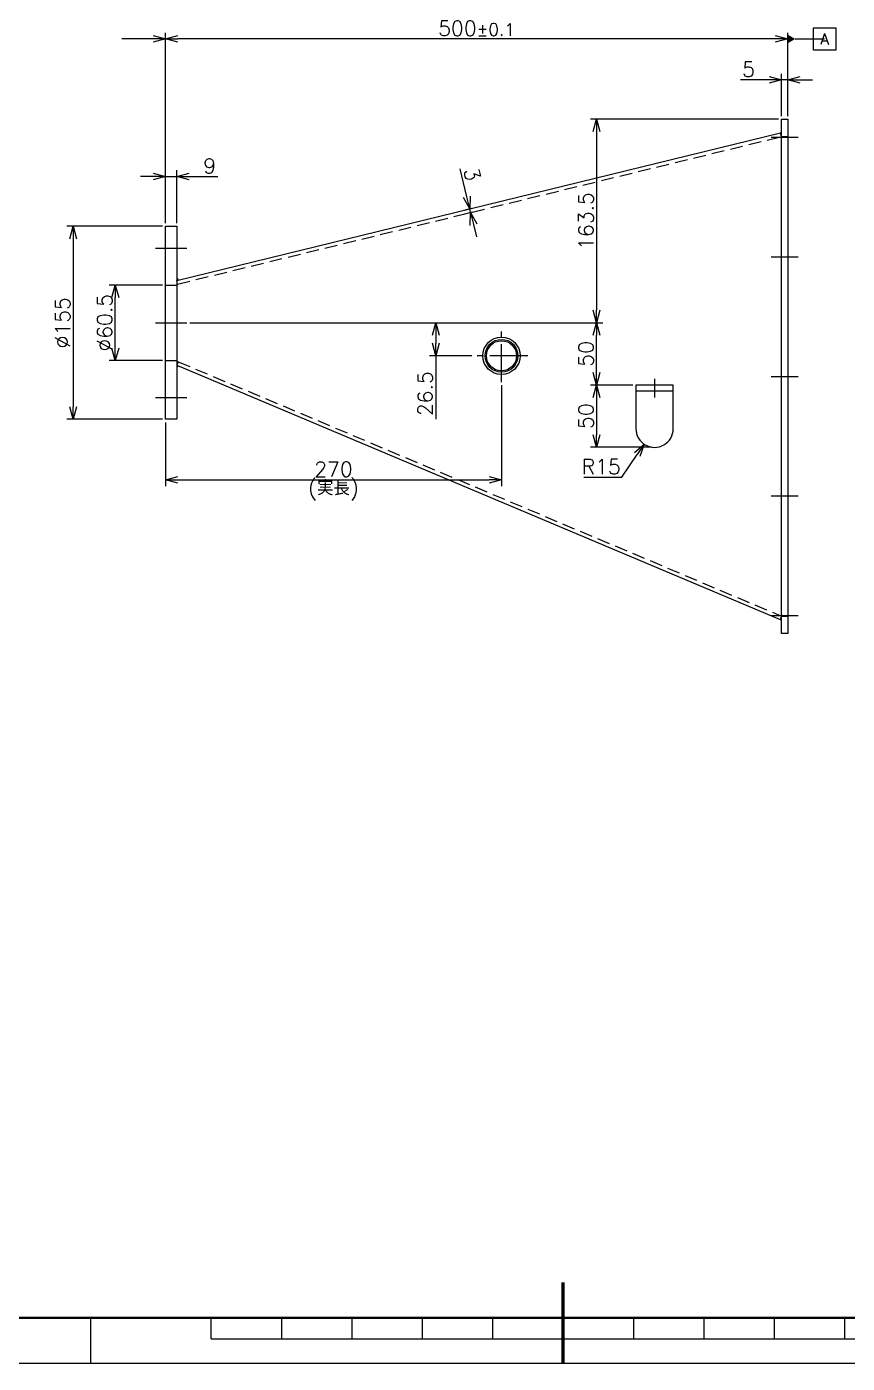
# Model space of a CAD drawing. Header units: millimetres. Extents: x -7 to 4834, y -34 to 1682.
# Drawn here: x 3264 to 3923, y 27 to 1100 of the extents above; entities that cross this region are included whole.
import ezdxf
from ezdxf import colors
from ezdxf.entities.mleader import LeaderData, LeaderLine
from ezdxf.enums import TextEntityAlignment as Align
from ezdxf.math import Vec2, Vec3

# ---------------------------------------------------------------- set-up
doc = ezdxf.new("R2010")
doc.units = ezdxf.units.MM
doc.header["$LTSCALE"] = 1.6
doc.header["$PDMODE"] = 99
doc.header["$PDSIZE"] = 1
doc.linetypes.add('CENTER2', pattern=[28.575, 19.05, -3.175, 3.175, -3.175])
doc.linetypes.add('HIDDEN', pattern=[9.525, 6.35, -3.175])
for name, color, linetype, lineweight in [('04_HIDDEN', 2, 'HIDDEN', 13), ('05_CENTER', 4, 'CENTER2', 13), ('08_DIM', 3, 'Continuous', 13), ('99_図枠', 7, 'Continuous', 40)]:
    doc.layers.add(name, color=color, linetype=linetype, lineweight=lineweight)
doc.styles.add('KSS_TXT', font='txt.shx', dxfattribs={"bigfont": 'extfont2.shx'})
doc.styles.get("Standard").update_dxf_attribs({"font": 'txt.shx', "bigfont": 'extfont2.shx'})
doc.dimstyles.new('KSS_DIM', dxfattribs={"dimscale": 4, "dimtxt": 3, "dimasz": 2.5, "dimexe": 1.25, "dimexo": 0.625, "dimtad": 1, "dimdsep": 46, "dimtxsty": 'KSS_TXT', "dimblk": 'OPEN30', "dimcen": 0, "dimazin": 2, "dimtfac": 0.75, "dimtmove": 0, "dimatfit": 3, "dimldrblk": 'OPEN30', "dimfxl": 1.25, "dimtolj": 1, "dimarcsym": 0})
doc.dimstyles.new('KSS_DIM$4', dxfattribs={"dimscale": 4, "dimtxt": 3, "dimasz": 2.5, "dimexe": 1.25, "dimexo": 0.625, "dimtad": 1, "dimtih": 1, "dimtoh": 1, "dimdsep": 46, "dimtxsty": 'KSS_TXT', "dimblk": 'OPEN30', "dimcen": 0, "dimse1": 1, "dimazin": 2, "dimtfac": 0.75, "dimtofl": 0, "dimtmove": 0, "dimatfit": 3, "dimldrblk": 'OPEN30', "dimfxl": 1.25, "dimtolj": 1, "dimarcsym": 0})

# ---------------------------------------------------------------- blocks, each defined once
blk = doc.blocks.new('A$C4DCA1887')
at = {"color": 0}
for radius in [15, 13.2, 12.1]:
    blk.add_circle((0, 0), radius, dxfattribs=at)
at = {"layer": '05_CENTER'}
for p, q in [((0, -21.2), (0, 21.2)), ((21.2, 0), (-21.2, 0))]:
    blk.add_line(p, q, dxfattribs=at)
blk = doc.blocks.new('A$C30B32F76')
at = {"color": 0}
blk.add_line((-15, -12), (-45, -12), dxfattribs=at)
blk.add_lwpolyline([(-15, -7), (-45, -7), (-45, -42, 1.000008), (-15, -42)], format="xyb", close=True, dxfattribs=at)
at = {"layer": '05_CENTER'}
blk.add_line((-30, -2), (-30, -17), dxfattribs=at)
blk = doc.blocks.new('_Open30')
at = {"color": 0, "linetype": 'ByBlock', "lineweight": -2}
for p, q in [((-1, 0.27), (0, 0)), ((0, 0), (-1, -0.27)), ((0, 0), (-1, 0))]:
    blk.add_line(p, q, dxfattribs=at)
blk = doc.blocks.new('*D320')
at = {"layer": '08_DIM', "color": 0, "lineweight": -2, "transparency": 16777216}
for p, q in [((3372.5, 892.6), (3329.7, 892.6)), ((3334.7, 842.1), (3334.7, 882.6)), ((3372.5, 832.1), (3329.7, 832.1))]:
    blk.add_line(p, q, dxfattribs=at)
at = {"layer": 'Defpoints', "color": 0, "transparency": 16777216}
for p in [(3334.7, 892.6), (3375, 892.6), (3375, 832.1)]:
    blk.add_point(p, dxfattribs=at)
at = {"layer": '08_DIM', "color": 0, "lineweight": -2, "transparency": 16777216, "xscale": 10, "yscale": 10, "zscale": 10}
for p, rotation in [((3334.7, 892.6), 90), ((3334.7, 832.1), 270)]:
    blk.add_blockref('_Open30', p, dxfattribs=dict(at, rotation=rotation))
at = {"layer": '08_DIM', "color": 0, "transparency": 16777216, "insert": (3326.2, 862.4), "char_height": 12, "attachment_point": 5, "rotation": 90, "style": 'KSS_TXT'}
blk.add_mtext('\\A1;%%C60.5', dxfattribs=at)
blk = doc.blocks.new('*D321')
at = {"layer": '08_DIM', "color": 0, "lineweight": -2, "transparency": 16777216}
for p, q in [((3372.5, 939.9), (3295.8, 939.9)), ((3300.8, 929.9), (3300.8, 794.9)), ((3372.5, 784.9), (3295.8, 784.9))]:
    blk.add_line(p, q, dxfattribs=at)
at = {"layer": 'Defpoints', "color": 0, "transparency": 16777216}
for p in [(3375, 939.9), (3300.8, 784.9), (3375, 784.9)]:
    blk.add_point(p, dxfattribs=at)
at = {"layer": '08_DIM', "color": 0, "lineweight": -2, "transparency": 16777216, "xscale": 10, "yscale": 10, "zscale": 10}
for p, rotation in [((3300.8, 939.9), 90), ((3300.8, 784.9), 270)]:
    blk.add_blockref('_Open30', p, dxfattribs=dict(at, rotation=rotation))
at = {"layer": '08_DIM', "color": 0, "transparency": 16777216, "insert": (3292.3, 862.4), "char_height": 12, "attachment_point": 5, "rotation": 90, "style": 'KSS_TXT'}
blk.add_mtext('\\A1;%%C155', dxfattribs=at)
blk = doc.blocks.new('*D322')
at = {"layer": '08_DIM', "color": 0, "lineweight": -2, "transparency": 16777216}
for p, q in [((3365, 979.8), (3355, 979.8)), ((3375, 942.4), (3375, 984.8)), ((3375, 979.8), (3384, 979.8)), ((3384, 942.4), (3384, 984.8)), ((3394, 979.8), (3417, 979.8))]:
    blk.add_line(p, q, dxfattribs=at)
at = {"layer": 'Defpoints', "color": 0, "transparency": 16777216}
for p in [(3384, 979.8), (3375, 939.9), (3384, 939.9)]:
    blk.add_point(p, dxfattribs=at)
at = {"layer": '08_DIM', "color": 0, "lineweight": -2, "transparency": 16777216, "xscale": 10, "yscale": 10, "zscale": 10}
blk.add_blockref('_Open30', (3375, 979.8), dxfattribs=at)
at = {"layer": '08_DIM', "color": 0, "lineweight": -2, "transparency": 16777216, "xscale": 10, "yscale": 10, "zscale": 10, "rotation": 180}
blk.add_blockref('_Open30', (3384, 979.8), dxfattribs=at)
at = {"layer": '08_DIM', "color": 0, "transparency": 16777216, "insert": (3410.5, 988.3), "char_height": 12, "attachment_point": 5, "style": 'KSS_TXT'}
blk.add_mtext('\\A1;9', dxfattribs=at)
blk = doc.blocks.new('*D323')
at = {"layer": '08_DIM', "color": 0, "lineweight": -2, "transparency": 16777216}
for p, q in [((3860, 1057.4), (3837, 1057.4)), ((3870, 1028.4), (3870, 1062.4)), ((3875, 1057.4), (3870, 1057.4)), ((3875, 1028.4), (3875, 1062.4)), ((3885, 1057.4), (3895, 1057.4))]:
    blk.add_line(p, q, dxfattribs=at)
at = {"layer": 'Defpoints', "color": 0, "transparency": 16777216}
for p in [(3870, 1057.4), (3870, 1025.9), (3875, 1025.9)]:
    blk.add_point(p, dxfattribs=at)
at = {"layer": '08_DIM', "color": 0, "lineweight": -2, "transparency": 16777216, "xscale": 10, "yscale": 10, "zscale": 10}
blk.add_blockref('_Open30', (3870, 1057.4), dxfattribs=at)
at = {"layer": '08_DIM', "color": 0, "lineweight": -2, "transparency": 16777216, "xscale": 10, "yscale": 10, "zscale": 10, "rotation": 180}
blk.add_blockref('_Open30', (3875, 1057.4), dxfattribs=at)
at = {"layer": '08_DIM', "color": 0, "transparency": 16777216, "insert": (3843.5, 1065.9), "char_height": 12, "attachment_point": 5, "style": 'KSS_TXT'}
blk.add_mtext('\\A1;5', dxfattribs=at)
blk = doc.blocks.new('*D324')
at = {"layer": '08_DIM', "color": 0, "lineweight": -2, "transparency": 16777216}
for p, q in [((3375, 942.4), (3375, 1095.3)), ((3875, 1028.4), (3875, 1095.3)), ((3865, 1090.3), (3385, 1090.3))]:
    blk.add_line(p, q, dxfattribs=at)
at = {"layer": 'Defpoints', "color": 0, "transparency": 16777216}
for p in [(3375, 1090.3), (3875, 1025.9), (3375, 939.9)]:
    blk.add_point(p, dxfattribs=at)
at = {"layer": '08_DIM', "color": 0, "lineweight": -2, "transparency": 16777216, "xscale": 10, "yscale": 10, "zscale": 10, "rotation": 180}
blk.add_blockref('_Open30', (3375, 1090.3), dxfattribs=at)
at = {"layer": '08_DIM', "color": 0, "lineweight": -2, "transparency": 16777216, "xscale": 10, "yscale": 10, "zscale": 10}
blk.add_blockref('_Open30', (3875, 1090.3), dxfattribs=at)
at = {"layer": '08_DIM', "color": 0, "transparency": 16777216, "insert": (3625, 1098.8), "char_height": 12, "attachment_point": 5, "style": 'KSS_TXT'}
blk.add_mtext('500{\\H10;±0.1}', dxfattribs=at)
blk = doc.blocks.new('*D325')
at = {"layer": '08_DIM', "color": 0, "lineweight": -2, "transparency": 16777216}
for p, q in [((3394.6, 862.4), (3597.2, 862.4)), ((3592.2, 852.4), (3592.2, 845.9)), ((3621.3, 835.9), (3587.2, 835.9)), ((3592.2, 835.9), (3592.2, 784.9))]:
    blk.add_line(p, q, dxfattribs=at)
at = {"layer": 'Defpoints', "color": 0, "transparency": 16777216}
for p in [(3392.1, 862.4), (3592.2, 835.9), (3623.8, 835.9)]:
    blk.add_point(p, dxfattribs=at)
at = {"layer": '08_DIM', "color": 0, "lineweight": -2, "transparency": 16777216, "xscale": 10, "yscale": 10, "zscale": 10}
for p, rotation in [((3592.2, 862.4), 90), ((3592.2, 835.9), 270)]:
    blk.add_blockref('_Open30', p, dxfattribs=dict(at, rotation=rotation))
at = {"layer": '08_DIM', "color": 0, "transparency": 16777216, "insert": (3583.7, 805.4), "char_height": 12, "attachment_point": 5, "rotation": 90, "style": 'KSS_TXT'}
blk.add_mtext('\\A1;26.5', dxfattribs=at)
blk = doc.blocks.new('*D326')
at = {"layer": '08_DIM', "color": 0, "lineweight": -2, "transparency": 16777216}
for p, q in [((3394.6, 862.4), (3726.4, 862.4)), ((3721.4, 822.4), (3721.4, 852.4)), ((3750.5, 812.4), (3716.4, 812.4))]:
    blk.add_line(p, q, dxfattribs=at)
at = {"layer": 'Defpoints', "color": 0, "transparency": 16777216}
for p in [(3392.1, 862.4), (3721.4, 862.4), (3753, 812.4)]:
    blk.add_point(p, dxfattribs=at)
at = {"layer": '08_DIM', "color": 0, "lineweight": -2, "transparency": 16777216, "xscale": 10, "yscale": 10, "zscale": 10}
for p, rotation in [((3721.4, 862.4), 90), ((3721.4, 812.4), 270)]:
    blk.add_blockref('_Open30', p, dxfattribs=dict(at, rotation=rotation))
at = {"layer": '08_DIM', "color": 0, "transparency": 16777216, "insert": (3712.9, 837.4), "char_height": 12, "attachment_point": 5, "rotation": 90, "style": 'KSS_TXT'}
blk.add_mtext('\\A1;50', dxfattribs=at)
blk = doc.blocks.new('*D297')
at = {"layer": '08_DIM', "color": 0, "lineweight": -2, "transparency": 16777216}
for p, q in [((3645, 812.2), (3645, 731.3)), ((3375, 782.4), (3375, 731.3)), ((3385, 736.3), (3635, 736.3))]:
    blk.add_line(p, q, dxfattribs=at)
at = {"layer": 'Defpoints', "color": 0, "transparency": 16777216}
for p in [(3645, 814.7), (3375, 784.9), (3645, 736.3)]:
    blk.add_point(p, dxfattribs=at)
at = {"layer": '08_DIM', "color": 0, "lineweight": -2, "transparency": 16777216, "xscale": 10, "yscale": 10, "zscale": 10, "rotation": 180}
blk.add_blockref('_Open30', (3375, 736.3), dxfattribs=at)
at = {"layer": '08_DIM', "color": 0, "lineweight": -2, "transparency": 16777216, "xscale": 10, "yscale": 10, "zscale": 10}
blk.add_blockref('_Open30', (3645, 736.3), dxfattribs=at)
at = {"layer": '08_DIM', "color": 0, "transparency": 16777216, "char_height": 12, "attachment_point": 5, "style": 'KSS_TXT'}
for s, insert in [('\\A1;270', (3510, 744.8)), ('\\A1;(実長)', (3510, 727.8))]:
    blk.add_mtext(s, dxfattribs=dict(at, insert=insert))
blk = doc.blocks.new('*D298')
at = {"layer": '08_DIM', "color": 0, "lineweight": -2, "transparency": 16777216}
for p, q in [((3750.5, 812.4), (3716.4, 812.4)), ((3721.4, 802.4), (3721.4, 772.4)), ((3765.5, 762.4), (3716.4, 762.4))]:
    blk.add_line(p, q, dxfattribs=at)
at = {"layer": 'Defpoints', "color": 0, "transparency": 16777216}
for p in [(3753, 812.4), (3721.4, 762.4), (3768, 762.4)]:
    blk.add_point(p, dxfattribs=at)
at = {"layer": '08_DIM', "color": 0, "lineweight": -2, "transparency": 16777216, "xscale": 10, "yscale": 10, "zscale": 10}
for p, rotation in [((3721.4, 812.4), 90), ((3721.4, 762.4), 270)]:
    blk.add_blockref('_Open30', p, dxfattribs=dict(at, rotation=rotation))
at = {"layer": '08_DIM', "color": 0, "transparency": 16777216, "insert": (3712.9, 787.4), "char_height": 12, "attachment_point": 5, "rotation": 90, "style": 'KSS_TXT'}
blk.add_mtext('\\A1;50', dxfattribs=at)
blk = doc.blocks.new('*D308')
at = {"layer": '08_DIM', "color": 0, "lineweight": -2, "transparency": 16777216}
for p, q in [((3617.2, 963.5), (3611.7, 985.9)), ((3620.7, 954.1), (3614.7, 952.6)), ((3621.5, 951.2), (3615.4, 949.7)), ((3620.2, 950.9), (3619.5, 953.8)), ((3622.6, 941.2), (3625, 931.5))]:
    blk.add_line(p, q, dxfattribs=at)
at = {"layer": 'Defpoints', "color": 0, "transparency": 16777216}
for p in [(3619.5, 953.8), (3623.2, 954.7), (3623.9, 951.8)]:
    blk.add_point(p, dxfattribs=at)
at = {"layer": '08_DIM', "color": 0, "lineweight": -2, "transparency": 16777216, "xscale": 10, "yscale": 10, "zscale": 10}
for p, rotation in [((3619.5, 953.8), 283.7399272601006), ((3620.2, 950.9), 103.7399272601006)]:
    blk.add_blockref('_Open30', p, dxfattribs=dict(at, rotation=rotation))
at = {"layer": '08_DIM', "color": 0, "transparency": 16777216, "insert": (3621.5, 981.6), "char_height": 12, "attachment_point": 5, "rotation": 283.7399, "style": 'KSS_TXT'}
blk.add_mtext('\\A1;3', dxfattribs=at)
blk = doc.blocks.new('*D313')
at = {"layer": '08_DIM', "color": 0, "lineweight": -2, "transparency": 16777216}
for p, q in [((3741.7, 738.4), (3754, 756.6)), ((3711.2, 738.4), (3741.7, 738.4))]:
    blk.add_line(p, q, dxfattribs=at)
at = {"layer": 'Defpoints', "color": 0, "transparency": 16777216}
for p in [(3768, 777.4), (3759.6, 764.9)]:
    blk.add_point(p, dxfattribs=at)
at = {"layer": '08_DIM', "color": 0, "lineweight": -2, "transparency": 16777216, "xscale": 10, "yscale": 10, "zscale": 10, "rotation": 55.93760799503018}
blk.add_blockref('_Open30', (3759.6, 764.9), dxfattribs=at)
at = {"layer": '08_DIM', "color": 0, "transparency": 16777216, "insert": (3725.2, 746.9), "char_height": 12, "attachment_point": 5, "style": 'KSS_TXT'}
blk.add_mtext('\\A1;R15', dxfattribs=at)
blk = doc.blocks.new('AM_DATUM')
at = {"transparency": 16777216}
blk.add_lwpolyline([(3, -3), (-3, -3), (-3, 3), (3, 3)], close=True, dxfattribs=at)
blk.add_attdef('DATUM', text='', height=3, dxfattribs=at).set_placement((0, 0), align=Align.MIDDLE)
blk = doc.blocks.new('_DatumFilled')
at = {"color": 0, "linetype": 'ByBlock'}
blk.add_solid([(0, 0.58), (-1, 0), (0, -0.58)], dxfattribs=at)
blk = doc.blocks.new('*D318')
at = {"layer": '08_DIM', "color": 0, "lineweight": -2, "transparency": 16777216}
for p, q in [((3867.5, 1025.9), (3716.4, 1025.9)), ((3721.4, 1015.9), (3721.4, 872.4)), ((3394.6, 862.4), (3726.4, 862.4))]:
    blk.add_line(p, q, dxfattribs=at)
at = {"layer": 'Defpoints', "color": 0, "transparency": 16777216}
for p in [(3870, 1025.9), (3392.1, 862.4), (3721.4, 862.4)]:
    blk.add_point(p, dxfattribs=at)
at = {"layer": '08_DIM', "color": 0, "lineweight": -2, "transparency": 16777216, "xscale": 10, "yscale": 10, "zscale": 10}
for p, rotation in [((3721.4, 1025.9), 90), ((3721.4, 862.4), 270)]:
    blk.add_blockref('_Open30', p, dxfattribs=dict(at, rotation=rotation))
at = {"layer": '08_DIM', "color": 0, "transparency": 16777216, "insert": (3712.9, 944.1), "char_height": 12, "attachment_point": 5, "rotation": 90, "style": 'KSS_TXT'}
blk.add_mtext('\\A1;163.5', dxfattribs=at)

msp = doc.modelspace()

# ---------------------------------------------------------------- linework, layer by layer
at = {"color": 0}
for p, q in [((3384.01, 896.356), (3869.298, 1014.771)), ((3384.011, 828.356), (3868.844, 624.093))]:
    msp.add_line(p, q, dxfattribs=at)
for points in [[(3875.01, 612.856), (3870.01, 612.856), (3870.01, 1025.856), (3875.01, 1025.856)], [(3375.01, 939.856), (3384.01, 939.856), (3384.01, 784.856), (3375.01, 784.856)]]:
    msp.add_lwpolyline(points, close=True, dxfattribs=at)
at = {"color": 3}
for centre, radius, start, end in [((3870.76, 1010.115), 4.879, 98.831083, 107.430976), ((3384.01, 896.356), 1.5, 13.858203, 90), ((3383.261, 898.097), 4.879, 278.831083, 287.430976), ((3383.1, 826.569), 5.003, 65.456413, 79.515628), ((3384.01, 828.543), 1.5, 270, 330.566514), ((3870.92, 628.642), 5.001, 245.46365, 259.516964)]:
    msp.add_arc(centre, radius, start, end, dxfattribs=at)
at = {"layer": '04_HIDDEN'}
for p, q in [((3384.723, 893.442), (3870.01, 1011.856)), ((3870.01, 1011.856), (3869.298, 1014.771)), ((3870.01, 1011.856), (3875.01, 1011.856)), ((3375.01, 892.606), (3384.01, 892.606)), ((3384.723, 893.442), (3384.01, 896.356)), ((3375.01, 832.106), (3384.01, 832.106)), ((3385.178, 831.12), (3384.01, 828.356)), ((3385.178, 831.12), (3870.01, 626.856)), ((3870.01, 626.856), (3868.844, 624.093)), ((3870.01, 626.856), (3875.01, 626.856))]:
    msp.add_line(p, q, dxfattribs=at)
at = {"layer": '05_CENTER'}
for p, q in [((3861.626, 1011.356), (3883.483, 1011.356)), ((3366.856, 922.356), (3392.131, 922.356)), ((3861.626, 915.356), (3883.483, 915.356)), ((3366.856, 862.356), (3392.131, 862.356)), ((3861.626, 819.356), (3883.483, 819.356)), ((3366.856, 802.356), (3392.131, 802.356)), ((3861.626, 723.356), (3883.483, 723.356)), ((3861.626, 627.356), (3883.483, 627.356))]:
    msp.add_line(p, q, dxfattribs=at)
at = {"layer": '99_図枠', "lineweight": 53}
msp.add_line((3694.69, 26.885), (3694.69, 91.777), dxfattribs=at)
at = {"layer": '99_図枠', "lineweight": 25}
for p, q in [((3314.926, 26.885), (3314.926, 63.492)), ((3411.833, 46.52), (3411.833, 63.492)), ((3468.404, 46.52), (3468.404, 63.492)), ((3524.976, 46.52), (3524.976, 63.492)), ((3581.547, 46.52), (3581.547, 63.492)), ((3638.119, 46.52), (3638.119, 63.492)), ((3751.262, 46.52), (3751.262, 63.492)), ((3807.833, 46.52), (3807.833, 63.492)), ((3864.404, 46.52), (3864.404, 63.492)), ((3920.976, 46.52), (3920.976, 63.492)), ((3411.833, 46.52), (3977.547, 46.52))]:
    msp.add_line(p, q, dxfattribs=at)
at = {"layer": '99_図枠'}
msp.add_lwpolyline([(2665.599, 63.492), (4797.211, 63.492), (4797.211, 1601.233), (2665.599, 1601.233)], close=True, dxfattribs=at)
at = {"layer": 'Defpoints'}
msp.add_lwpolyline([(2555.398, 26.885), (4833.982, 26.885), (4833.982, 1638.005), (2555.398, 1638.005)], close=True, dxfattribs=at)

# ---------------------------------------------------------------- block references
msp.add_blockref('A$C4DCA1887', (3645.01, 835.856))
at = {"color": 0}
msp.add_blockref('A$C30B32F76', (3798.01, 819.356), dxfattribs=at)

# ---------------------------------------------------------------- dimensions: what is measured, and where the dimension line sits
at = {"layer": '08_DIM'}
for base, p1, p2, override, picture, middle in [((3375.01, 1090.285), (3875.01, 1025.856), (3375.01, 939.856), {"dimpost": '', "dimtol": 1, "dimlim": 0, "dimtp": 0.1, "dimtm": 0.1, "dimtfac": 0.833333, "dimtdec": 2, "dimtolj": 0, "dimtzin": 8, "dimarcsym": 1}, '*D324', (3625.01, 1098.785)), ((3870.01, 1057.376), (3875.01, 1025.856), (3870.01, 1025.856), {"dimarcsym": 1}, '*D323', (3843.51, 1065.876)), ((3384.01, 979.789), (3375.01, 939.856), (3384.01, 939.856), {"dimarcsym": 1}, '*D322', (3410.51, 988.289)), ((3645.01, 736.271), (3375.01, 784.856), (3645.01, 814.666), {"dimpost": '\\X(実長)', "dimarcsym": 1}, '*D297', (3510.01, 736.271))]:
    dim = msp.add_linear_dim(base=base, p1=p1, p2=p2, dimstyle='KSS_DIM', override=override, dxfattribs=at)
    dim.commit()
    dim.dimension.update_dxf_attribs({"geometry": picture, "text_midpoint": middle})
for base, p1, p2, angle, picture, middle in [((3721.435, 862.356), (3870.01, 1025.856), (3392.131, 862.356), 90, '*D318', (3712.935, 944.106)), ((3619.535, 953.826), (3623.891, 951.803), (3623.178, 954.717), 283.739927, '*D308', (3621.498, 981.587)), ((3592.203, 835.856), (3392.131, 862.356), (3623.82, 835.856), 90, '*D325', (3583.703, 805.356)), ((3721.435, 862.356), (3753.01, 812.356), (3392.131, 862.356), 90, '*D326', (3712.935, 837.356)), ((3721.435, 762.356), (3753.01, 812.356), (3768.01, 762.356), 90, '*D298', (3712.935, 787.356))]:
    dim = msp.add_linear_dim(base=base, p1=p1, p2=p2, angle=angle, dimstyle='KSS_DIM', override={"dimarcsym": 1}, dxfattribs=at)
    dim.commit()
    dim.dimension.update_dxf_attribs({"geometry": picture, "text_midpoint": middle})
for base, p1, p2, picture, middle in [((3300.822, 784.856), (3375.01, 939.856), (3375.01, 784.856), '*D321', (3292.322, 862.356)), ((3334.652, 892.606), (3375.01, 832.106), (3375.01, 892.606), '*D320', (3326.152, 862.356))]:
    dim = msp.add_linear_dim(base=base, p1=p1, p2=p2, angle=90, text='%%C<>', dimstyle='KSS_DIM', override={"dimarcsym": 1}, dxfattribs=at)
    dim.commit()
    dim.dimension.update_dxf_attribs({"geometry": picture, "text_midpoint": middle})
dim = msp.add_radius_dim(center=(3768.01, 777.356), mpoint=(3759.609, 764.93), dimstyle='KSS_DIM$4', override={"dimpost": 'R<>', "dimarcsym": 1}, dxfattribs=at)
dim.commit()
dim.dimension.update_dxf_attribs({"geometry": '*D313', "text_midpoint": (3725.186, 738.42), "dimtype": 164})

# ---------------------------------------------------------------- leaders
msp.add_leader([(3375.01, 1090.285), (3339.842, 1090.285)], dimstyle='KSS_DIM', override={"dimarcsym": 1}, dxfattribs=at)
ml = msp.add_multileader_block('Standard', dxfattribs=at)
ml.set_content('AM_DATUM', color=256, scale=3)
ml.set_attribute('DATUM', 'A', width=0)
ml.set_leader_properties(color=256, linetype='ByLayer', lineweight=-1)
ml.set_arrow_properties(name='DATUMFILLED')
ml.build(insert=Vec2(0, 0))
ml.multileader.update_dxf_attribs({"has_dogleg": 0, "text_right_attachment_type": 6, "dogleg_length": 0, "arrow_head_size": 6, "scale": 3, "block_connection_type": 1})
ctx = ml.context
ctx.base_point, ctx.scale, ctx.char_height, ctx.arrow_head_size, ctx.landing_gap_size, ctx.plane_origin = Vec3(3904.61, 1090.285), 3, 12, 6, 6, Vec3(3875.01, 1090.285)
ctx.right_attachment, ctx.attachment_type = 6, 1
notes = []
notes.append((ctx, [(0, (1, 1, 0), (3904.61, 1090.285), (1, 0), 0, [(0, [(3875.01, 1090.285)], 0, [])])]))
ctx.block.insert = Vec3(3904.61, 1090.285)
for ctx, leaders in notes:
    for number, flags, end, landing, length, lines in leaders:
        leader = LeaderData()
        leader.index, (leader.has_last_leader_line, leader.has_dogleg_vector, leader.attachment_direction) = number, flags
        leader.last_leader_point, leader.dogleg_vector, leader.dogleg_length = Vec3(end), Vec3(landing), length
        for number, points, colour, breaks in lines:
            line = LeaderLine()
            line.index, line.vertices, line.color, line.breaks = number, Vec3.list(points), colors.encode_raw_color(colour), breaks
            leader.lines.append(line)
        ctx.leaders.append(leader)

doc.saveas('drawing.dxf')
